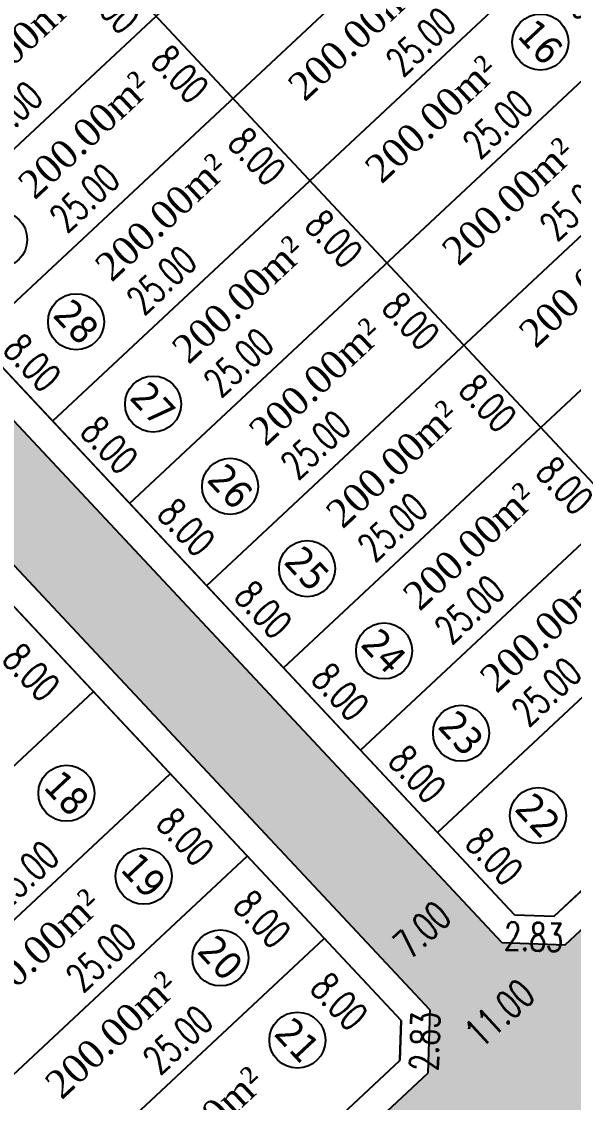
# Model space of a CAD drawing. Header units: metres. Extents: x 437145 to 437701, y 9614495 to 9615043.
# Drawn here: x 437569.4 to 437608.6, y 9614824.6 to 9614901.4 of the extents above; entities that cross this region are included whole.
import ezdxf

# ---------------------------------------------------------------- set-up
doc = ezdxf.new("R2010")
doc.units = ezdxf.units.M
doc.header["$PDMODE"] = 35
doc.header["$PDSIZE"] = 0.1
for name, color, linetype in [('Auxiliar', 7, 'Continuous'), ('COTAS', 10, 'Continuous'), ('Layer3', 1, 'Continuous'), ('M_FIO', 32, 'Continuous'), ('ÁREA', 7, 'Continuous')]:
    doc.layers.add(name, color=color, linetype=linetype)
doc.styles.add('COTAS', font='romans.shx', dxfattribs={"width": 0.7})
doc.styles.add('tahoma', font='tahoma.ttf')
doc.styles.add('ÁREA', font='times.ttf', dxfattribs={"height": 2})
doc.dimstyles.new('C-75', dxfattribs={"dimtxt": 2, "dimasz": 0.2, "dimexe": 0, "dimexo": 0, "dimgap": 1, "dimtad": 0, "dimzin": 4, "dimdsep": 46, "dimtxsty": 'COTAS', "dimblk1": 'BOL-COT', "dimblk2": 'BOL-COT', "dimsah": 1, "dimcen": 0.1, "dimse1": 1, "dimse2": 1, "dimsd1": 1, "dimsd2": 1, "dimclrd": 8, "dimclre": 256, "dimaunit": 1, "dimadec": 3, "dimazin": 0, "dimtfac": 0.5, "dimtix": 1, "dimtmove": 0, "dimatfit": 3, "dimldrblk": 'BOL-COT', "dimfxl": 1, "dimtolj": 1, "dimtzin": 0, "dimarcsym": 0})

# ---------------------------------------------------------------- blocks, each defined once
blk = doc.blocks.new('*D695')
at = {"layer": 'Defpoints', "color": 0, "transparency": 16777216}
for p in [(2793.276, 1045.556), (2790.997, 1037.556), (2793.277, 1037.556)]:
    blk.add_point(p, dxfattribs=at)
at = {"layer": 'Layer3', "transparency": 16777216, "insert": (2790.997, 1041.556), "char_height": 2, "attachment_point": 5, "rotation": 270.00204, "style": 'COTAS'}
blk.add_mtext('\\A1;8.00', dxfattribs=at)
blk = doc.blocks.new('BOL-COT')
at = {"layer": 'COTAS'}
for p, q in [((-2, 0), (2, 0)), ((0, -3), (0, 3))]:
    blk.add_line(p, q, dxfattribs=at)
blk.add_circle((0, 0), 0.4, dxfattribs=at)
blk = doc.blocks.new('*D696')
at = {"layer": 'Defpoints', "color": 0, "transparency": 16777216}
for p in [(2768.277, 1039.399), (2768.277, 1037.555), (2793.277, 1037.556)]:
    blk.add_point(p, dxfattribs=at)
at = {"layer": 'Layer3', "transparency": 16777216, "insert": (2780.777, 1039.399), "char_height": 2, "attachment_point": 5, "rotation": 0.00204, "style": 'COTAS'}
blk.add_mtext('\\A1;25.00', dxfattribs=at)
blk = doc.blocks.new('*D700')
at = {"layer": 'Defpoints', "color": 0, "transparency": 16777216}
for p in [(2768.277, 1031.399), (2768.277, 1029.555), (2793.277, 1029.556)]:
    blk.add_point(p, dxfattribs=at)
at = {"layer": 'Layer3', "transparency": 16777216, "insert": (2780.777, 1031.399), "char_height": 2, "attachment_point": 5, "rotation": 0.00204, "style": 'COTAS'}
blk.add_mtext('\\A1;25.00', dxfattribs=at)
blk = doc.blocks.new('*D704')
at = {"layer": 'Defpoints', "color": 0, "transparency": 16777216}
for p in [(2793.277, 1029.556), (2790.998, 1021.556), (2793.277, 1021.556)]:
    blk.add_point(p, dxfattribs=at)
at = {"layer": 'Layer3', "transparency": 16777216, "insert": (2790.997, 1025.556), "char_height": 2, "attachment_point": 5, "rotation": 270.00204, "style": 'COTAS'}
blk.add_mtext('\\A1;8.00', dxfattribs=at)
blk = doc.blocks.new('*D705')
at = {"layer": 'Defpoints', "color": 0, "transparency": 16777216}
for p in [(2768.277, 1023.399), (2768.277, 1021.555), (2793.277, 1021.556)]:
    blk.add_point(p, dxfattribs=at)
at = {"layer": 'Layer3', "transparency": 16777216, "insert": (2780.777, 1023.399), "char_height": 2, "attachment_point": 5, "rotation": 0.00204, "style": 'COTAS'}
blk.add_mtext('\\A1;25.00', dxfattribs=at)
blk = doc.blocks.new('*D709')
at = {"layer": 'Defpoints', "color": 0, "transparency": 16777216}
for p in [(2793.277, 1021.556), (2790.998, 1013.556), (2793.278, 1013.556)]:
    blk.add_point(p, dxfattribs=at)
at = {"layer": 'Layer3', "transparency": 16777216, "insert": (2790.998, 1017.556), "char_height": 2, "attachment_point": 5, "rotation": 270.00204, "style": 'COTAS'}
blk.add_mtext('\\A1;8.00', dxfattribs=at)
blk = doc.blocks.new('*D710')
at = {"layer": 'Defpoints', "color": 0, "transparency": 16777216}
for p in [(2768.277, 1015.399), (2768.278, 1013.555), (2793.278, 1013.556)]:
    blk.add_point(p, dxfattribs=at)
at = {"layer": 'Layer3', "transparency": 16777216, "insert": (2780.777, 1015.399), "char_height": 2, "attachment_point": 5, "rotation": 0.00204, "style": 'COTAS'}
blk.add_mtext('\\A1;25.00', dxfattribs=at)
blk = doc.blocks.new('*D714')
at = {"layer": 'Defpoints', "color": 0, "transparency": 16777216}
for p in [(2793.278, 1013.556), (2790.998, 1005.556), (2793.278, 1005.556)]:
    blk.add_point(p, dxfattribs=at)
at = {"layer": 'Layer3', "transparency": 16777216, "insert": (2790.998, 1009.556), "char_height": 2, "attachment_point": 5, "rotation": 270.00204, "style": 'COTAS'}
blk.add_mtext('\\A1;8.00', dxfattribs=at)
blk = doc.blocks.new('*D715')
at = {"layer": 'Defpoints', "color": 0, "transparency": 16777216}
for p in [(2768.106, 1006.262), (2768.106, 1002.432), (2791.106, 1002.433)]:
    blk.add_point(p, dxfattribs=at)
at = {"layer": 'Layer3', "transparency": 16777216, "insert": (2779.606, 1006.262), "char_height": 2, "attachment_point": 5, "rotation": 0.00204, "style": 'COTAS'}
blk.add_mtext('\\A1;23.00', dxfattribs=at)
blk = doc.blocks.new('*D769')
at = {"layer": 'Defpoints', "color": 0, "transparency": 16777216}
for p in [(2824.961, 1076.327), (2824.962, 1068.327), (2827.492, 1068.327)]:
    blk.add_point(p, dxfattribs=at)
at = {"layer": 'Layer3', "transparency": 16777216, "insert": (2827.492, 1072.327), "char_height": 2, "attachment_point": 5, "rotation": 270.00204, "style": 'COTAS'}
blk.add_mtext('\\A1;8.00', dxfattribs=at)
blk = doc.blocks.new('*D770')
at = {"layer": 'Defpoints', "color": 0, "transparency": 16777216}
for p in [(2829.275, 1071.592), (2804.276, 1069.547), (2829.276, 1069.557)]:
    blk.add_point(p, dxfattribs=at)
at = {"layer": 'Layer3', "transparency": 16777216, "insert": (2816.775, 1071.587), "char_height": 2, "attachment_point": 5, "rotation": 0.02224, "style": 'COTAS'}
blk.add_mtext('\\A1;25.00', dxfattribs=at)
blk = doc.blocks.new('*D772')
at = {"layer": 'Defpoints', "color": 0, "transparency": 16777216}
for p in [(2829.276, 1063.401), (2829.276, 1061.557), (2854.276, 1061.558)]:
    blk.add_point(p, dxfattribs=at)
at = {"layer": 'Layer3', "transparency": 16777216, "insert": (2841.776, 1063.401), "char_height": 2, "attachment_point": 5, "rotation": 0.00204, "style": 'COTAS'}
blk.add_mtext('\\A1;25.00', dxfattribs=at)
blk = doc.blocks.new('*D774')
at = {"layer": 'Defpoints', "color": 0, "transparency": 16777216}
for p in [(2825.179, 1069.379), (2825.179, 1061.379), (2827.71, 1061.379)]:
    blk.add_point(p, dxfattribs=at)
at = {"layer": 'Layer3', "transparency": 16777216, "insert": (2827.71, 1065.379), "char_height": 2, "attachment_point": 5, "rotation": 270.00204, "style": 'COTAS'}
blk.add_mtext('\\A1;8.00', dxfattribs=at)
blk = doc.blocks.new('*D775')
at = {"layer": 'Defpoints', "color": 0, "transparency": 16777216}
for p in [(2829.275, 1063.592), (2804.276, 1061.547), (2829.276, 1061.557)]:
    blk.add_point(p, dxfattribs=at)
at = {"layer": 'Layer3', "transparency": 16777216, "insert": (2816.775, 1063.587), "char_height": 2, "attachment_point": 5, "rotation": 0.02224, "style": 'COTAS'}
blk.add_mtext('\\A1;25.00', dxfattribs=at)
blk = doc.blocks.new('*D777')
at = {"layer": 'Defpoints', "color": 0, "transparency": 16777216}
for p in [(2829.276, 1055.401), (2829.276, 1053.557), (2854.276, 1053.558)]:
    blk.add_point(p, dxfattribs=at)
at = {"layer": 'Layer3', "transparency": 16777216, "insert": (2841.776, 1055.401), "char_height": 2, "attachment_point": 5, "rotation": 0.00204, "style": 'COTAS'}
blk.add_mtext('\\A1;25.00', dxfattribs=at)
blk = doc.blocks.new('*D778')
at = {"layer": 'Defpoints', "color": 0, "transparency": 16777216}
for p in [(2804.276, 1061.556), (2804.276, 1053.556), (2806.068, 1053.556)]:
    blk.add_point(p, dxfattribs=at)
at = {"layer": 'Layer3', "transparency": 16777216, "insert": (2806.068, 1057.556), "char_height": 2, "attachment_point": 5, "rotation": 270.00204, "style": 'COTAS'}
blk.add_mtext('\\A1;8.00', dxfattribs=at)
blk = doc.blocks.new('*D779')
at = {"layer": 'Defpoints', "color": 0, "transparency": 16777216}
for p in [(2825.179, 1061.379), (2825.179, 1053.379), (2827.71, 1053.379)]:
    blk.add_point(p, dxfattribs=at)
at = {"layer": 'Layer3', "transparency": 16777216, "insert": (2827.71, 1057.379), "char_height": 2, "attachment_point": 5, "rotation": 270.00204, "style": 'COTAS'}
blk.add_mtext('\\A1;8.00', dxfattribs=at)
blk = doc.blocks.new('*D780')
at = {"layer": 'Defpoints', "color": 0, "transparency": 16777216}
for p in [(2829.275, 1055.592), (2804.276, 1053.547), (2829.276, 1053.557)]:
    blk.add_point(p, dxfattribs=at)
at = {"layer": 'Layer3', "transparency": 16777216, "insert": (2816.775, 1055.587), "char_height": 2, "attachment_point": 5, "rotation": 0.02224, "style": 'COTAS'}
blk.add_mtext('\\A1;25.00', dxfattribs=at)
blk = doc.blocks.new('*D781')
at = {"layer": 'Defpoints', "color": 0, "transparency": 16777216}
for p in [(2854.276, 1053.558), (2851.997, 1045.558), (2854.276, 1045.558)]:
    blk.add_point(p, dxfattribs=at)
at = {"layer": 'Layer3', "transparency": 16777216, "insert": (2851.997, 1049.558), "char_height": 2, "attachment_point": 5, "rotation": 270.00204, "style": 'COTAS'}
blk.add_mtext('\\A1;8.00', dxfattribs=at)
blk = doc.blocks.new('*D782')
at = {"layer": 'Defpoints', "color": 0, "transparency": 16777216}
for p in [(2829.276, 1047.401), (2829.276, 1045.557), (2854.276, 1045.558)]:
    blk.add_point(p, dxfattribs=at)
at = {"layer": 'Layer3', "transparency": 16777216, "insert": (2841.776, 1047.401), "char_height": 2, "attachment_point": 5, "rotation": 0.00204, "style": 'COTAS'}
blk.add_mtext('\\A1;25.00', dxfattribs=at)
blk = doc.blocks.new('*D783')
at = {"layer": 'Defpoints', "color": 0, "transparency": 16777216}
for p in [(2804.276, 1053.556), (2804.276, 1045.556), (2806.069, 1045.556)]:
    blk.add_point(p, dxfattribs=at)
at = {"layer": 'Layer3', "transparency": 16777216, "insert": (2806.068, 1049.556), "char_height": 2, "attachment_point": 5, "rotation": 270.00204, "style": 'COTAS'}
blk.add_mtext('\\A1;8.00', dxfattribs=at)
blk = doc.blocks.new('*D784')
at = {"layer": 'Defpoints', "color": 0, "transparency": 16777216}
for p in [(2825.179, 1053.379), (2825.18, 1045.379), (2827.71, 1045.379)]:
    blk.add_point(p, dxfattribs=at)
at = {"layer": 'Layer3', "transparency": 16777216, "insert": (2827.71, 1049.379), "char_height": 2, "attachment_point": 5, "rotation": 270.00204, "style": 'COTAS'}
blk.add_mtext('\\A1;8.00', dxfattribs=at)
blk = doc.blocks.new('*D785')
at = {"layer": 'Defpoints', "color": 0, "transparency": 16777216}
for p in [(2829.276, 1047.592), (2804.276, 1045.547), (2829.276, 1045.557)]:
    blk.add_point(p, dxfattribs=at)
at = {"layer": 'Layer3', "transparency": 16777216, "insert": (2816.776, 1047.587), "char_height": 2, "attachment_point": 5, "rotation": 0.02224, "style": 'COTAS'}
blk.add_mtext('\\A1;25.00', dxfattribs=at)
blk = doc.blocks.new('*D787')
at = {"layer": 'Defpoints', "color": 0, "transparency": 16777216}
for p in [(2829.277, 1039.401), (2829.277, 1037.557), (2854.277, 1037.558)]:
    blk.add_point(p, dxfattribs=at)
at = {"layer": 'Layer3', "transparency": 16777216, "insert": (2841.777, 1039.401), "char_height": 2, "attachment_point": 5, "rotation": 0.00204, "style": 'COTAS'}
blk.add_mtext('\\A1;25.00', dxfattribs=at)
blk = doc.blocks.new('*D788')
at = {"layer": 'Defpoints', "color": 0, "transparency": 16777216}
for p in [(2804.276, 1045.556), (2804.277, 1037.556), (2806.069, 1037.556)]:
    blk.add_point(p, dxfattribs=at)
at = {"layer": 'Layer3', "transparency": 16777216, "insert": (2806.069, 1041.556), "char_height": 2, "attachment_point": 5, "rotation": 270.00204, "style": 'COTAS'}
blk.add_mtext('\\A1;8.00', dxfattribs=at)
blk = doc.blocks.new('*D789')
at = {"layer": 'Defpoints', "color": 0, "transparency": 16777216}
for p in [(2825.18, 1045.379), (2825.18, 1037.379), (2827.711, 1037.379)]:
    blk.add_point(p, dxfattribs=at)
at = {"layer": 'Layer3', "transparency": 16777216, "insert": (2827.71, 1041.379), "char_height": 2, "attachment_point": 5, "rotation": 270.00204, "style": 'COTAS'}
blk.add_mtext('\\A1;8.00', dxfattribs=at)
blk = doc.blocks.new('*D790')
at = {"layer": 'Defpoints', "color": 0, "transparency": 16777216}
for p in [(2829.276, 1039.592), (2804.277, 1037.547), (2829.277, 1037.557)]:
    blk.add_point(p, dxfattribs=at)
at = {"layer": 'Layer3', "transparency": 16777216, "insert": (2816.776, 1039.587), "char_height": 2, "attachment_point": 5, "rotation": 0.02224, "style": 'COTAS'}
blk.add_mtext('\\A1;25.00', dxfattribs=at)
blk = doc.blocks.new('*D791')
at = {"layer": 'Defpoints', "color": 0, "transparency": 16777216}
for p in [(2829.277, 1031.401), (2829.277, 1029.557), (2854.277, 1029.558)]:
    blk.add_point(p, dxfattribs=at)
at = {"layer": 'Layer3', "transparency": 16777216, "insert": (2841.777, 1031.401), "char_height": 2, "attachment_point": 5, "rotation": 0.00204, "style": 'COTAS'}
blk.add_mtext('\\A1;25.00', dxfattribs=at)
blk = doc.blocks.new('*D792')
at = {"layer": 'Defpoints', "color": 0, "transparency": 16777216}
for p in [(2804.277, 1037.556), (2804.277, 1029.556), (2806.069, 1029.556)]:
    blk.add_point(p, dxfattribs=at)
at = {"layer": 'Layer3', "transparency": 16777216, "insert": (2806.069, 1033.556), "char_height": 2, "attachment_point": 5, "rotation": 270.00204, "style": 'COTAS'}
blk.add_mtext('\\A1;8.00', dxfattribs=at)
blk = doc.blocks.new('*D793')
at = {"layer": 'Defpoints', "color": 0, "transparency": 16777216}
for p in [(2825.18, 1037.379), (2825.18, 1029.379), (2827.711, 1029.379)]:
    blk.add_point(p, dxfattribs=at)
at = {"layer": 'Layer3', "transparency": 16777216, "insert": (2827.711, 1033.379), "char_height": 2, "attachment_point": 5, "rotation": 270.00204, "style": 'COTAS'}
blk.add_mtext('\\A1;8.00', dxfattribs=at)
blk = doc.blocks.new('*D794')
at = {"layer": 'Defpoints', "color": 0, "transparency": 16777216}
for p in [(2829.276, 1031.592), (2804.277, 1029.547), (2829.277, 1029.557)]:
    blk.add_point(p, dxfattribs=at)
at = {"layer": 'Layer3', "transparency": 16777216, "insert": (2816.776, 1031.587), "char_height": 2, "attachment_point": 5, "rotation": 0.02224, "style": 'COTAS'}
blk.add_mtext('\\A1;25.00', dxfattribs=at)
blk = doc.blocks.new('*D797')
at = {"layer": 'Defpoints', "color": 0, "transparency": 16777216}
for p in [(2804.277, 1029.556), (2804.277, 1021.556), (2806.069, 1021.556)]:
    blk.add_point(p, dxfattribs=at)
at = {"layer": 'Layer3', "transparency": 16777216, "insert": (2806.069, 1025.556), "char_height": 2, "attachment_point": 5, "rotation": 270.00204, "style": 'COTAS'}
blk.add_mtext('\\A1;8.00', dxfattribs=at)
blk = doc.blocks.new('*D798')
at = {"layer": 'Defpoints', "color": 0, "transparency": 16777216}
for p in [(2825.18, 1029.379), (2825.18, 1021.379), (2827.711, 1021.379)]:
    blk.add_point(p, dxfattribs=at)
at = {"layer": 'Layer3', "transparency": 16777216, "insert": (2827.711, 1025.379), "char_height": 2, "attachment_point": 5, "rotation": 270.00204, "style": 'COTAS'}
blk.add_mtext('\\A1;8.00', dxfattribs=at)
blk = doc.blocks.new('*D799')
at = {"layer": 'Defpoints', "color": 0, "transparency": 16777216}
for p in [(2829.276, 1023.592), (2804.277, 1021.547), (2829.277, 1021.557)]:
    blk.add_point(p, dxfattribs=at)
at = {"layer": 'Layer3', "transparency": 16777216, "insert": (2816.776, 1023.587), "char_height": 2, "attachment_point": 5, "rotation": 0.02224, "style": 'COTAS'}
blk.add_mtext('\\A1;25.00', dxfattribs=at)
blk = doc.blocks.new('*D802')
at = {"layer": 'Defpoints', "color": 0, "transparency": 16777216}
for p in [(2804.277, 1021.556), (2804.278, 1013.556), (2806.07, 1013.556)]:
    blk.add_point(p, dxfattribs=at)
at = {"layer": 'Layer3', "transparency": 16777216, "insert": (2806.07, 1017.556), "char_height": 2, "attachment_point": 5, "rotation": 270.00204, "style": 'COTAS'}
blk.add_mtext('\\A1;8.00', dxfattribs=at)
blk = doc.blocks.new('*D804')
at = {"layer": 'Defpoints', "color": 0, "transparency": 16777216}
for p in [(2829.277, 1015.592), (2804.278, 1013.547), (2829.278, 1013.557)]:
    blk.add_point(p, dxfattribs=at)
at = {"layer": 'Layer3', "transparency": 16777216, "insert": (2816.777, 1015.587), "char_height": 2, "attachment_point": 5, "rotation": 0.02224, "style": 'COTAS'}
blk.add_mtext('\\A1;25.00', dxfattribs=at)
blk = doc.blocks.new('*D807')
at = {"layer": 'Defpoints', "color": 0, "transparency": 16777216}
for p in [(2804.278, 1013.556), (2804.278, 1005.556), (2806.07, 1005.556)]:
    blk.add_point(p, dxfattribs=at)
at = {"layer": 'Layer3', "transparency": 16777216, "insert": (2806.07, 1009.556), "char_height": 2, "attachment_point": 5, "rotation": 270.00204, "style": 'COTAS'}
blk.add_mtext('\\A1;8.00', dxfattribs=at)
blk = doc.blocks.new('*D808')
at = {"layer": 'Defpoints', "color": 0, "transparency": 16777216}
for p in [(2829.278, 1006.307), (2806.278, 1003.556), (2829.278, 1003.557)]:
    blk.add_point(p, dxfattribs=at)
at = {"layer": 'Layer3', "transparency": 16777216, "insert": (2817.778, 1006.307), "char_height": 2, "attachment_point": 5, "rotation": 0.00204, "style": 'COTAS'}
blk.add_mtext('\\A1;23.00', dxfattribs=at)
blk = doc.blocks.new('*D833')
at = {"layer": 'Defpoints', "color": 0, "transparency": 16777216}
for p in [(2793.567, 1005.282), (2791.567, 1003.282), (2792.501, 1002.348)]:
    blk.add_point(p, dxfattribs=at)
at = {"layer": 'Layer3', "transparency": 16777216, "insert": (2793.501, 1003.348), "char_height": 2, "attachment_point": 5, "rotation": 45.00205, "style": 'COTAS'}
blk.add_mtext('\\A1;2.83', dxfattribs=at)
blk = doc.blocks.new('*D834')
at = {"layer": 'Defpoints', "color": 0, "transparency": 16777216}
for p in [(2804.278, 1005.556), (2806.278, 1003.556), (2805.212, 1002.49)]:
    blk.add_point(p, dxfattribs=at)
at = {"layer": 'Layer3', "transparency": 16777216, "insert": (2804.212, 1003.49), "char_height": 2, "attachment_point": 5, "rotation": 315.00204, "style": 'COTAS'}
blk.add_mtext('\\A1;2.83', dxfattribs=at)
blk = doc.blocks.new('*D874')
at = {"layer": 'Defpoints', "color": 0, "transparency": 16777216}
for p in [(2793.278, 1005.664), (2804.278, 1005.556), (2804.234, 1001.132)]:
    blk.add_point(p, dxfattribs=at)
at = {"layer": 'Layer3', "transparency": 16777216, "insert": (2798.734, 1001.186), "char_height": 2, "attachment_point": 5, "rotation": 359.43568, "style": 'COTAS'}
blk.add_mtext('\\A1;11.00', dxfattribs=at)
blk = doc.blocks.new('*D875')
at = {"layer": 'Defpoints', "color": 0, "transparency": 16777216}
for p in [(2795.278, 1009.266), (2802.278, 1009.266), (2802.278, 1009.266)]:
    blk.add_point(p, dxfattribs=at)
at = {"layer": 'Layer3', "transparency": 16777216, "insert": (2798.778, 1009.266), "char_height": 2, "attachment_point": 5, "rotation": 0.00204, "style": 'COTAS'}
blk.add_mtext('\\A1;7.00', dxfattribs=at)
blk = doc.blocks.new('atutu')
h = blk.add_hatch(color=252)
h.dxf.hatch_style = 1
h.paths.add_polyline_path([(2863.271, 1159.558), (2832.441, 1159.557), (2829.27, 1162.729), (2829.271, 1186.557), (2822.271, 1186.557), (2822.27, 1162.728), (2819.098, 1159.557), (2712.444, 1159.553), (2709.272, 1162.724), (2709.271, 1186.548), (2702.271, 1186.553), (2702.272, 1162.724), (2699.101, 1159.552), (2531.944, 1159.546), (2528.772, 1162.718), (2528.771, 1186.546), (2521.771, 1186.546), (2521.772, 1162.718), (2518.601, 1159.546), (2436.444, 1159.543), (2433.273, 1162.713), (2433.273, 1186.282), (2426.273, 1186.282), (2426.282, 928.758), (2433.282, 928.743), (2433.28, 991.384), (2436.439, 994.543), (2521.437, 994.546), (2521.437, 994.546), (2524.218, 994.546), (2531.218, 994.546), (2534.78, 994.547), (2534.769, 994.547), (2792.107, 994.556), (2795.278, 991.384), (2795.281, 928.756), (2802.281, 928.756), (2802.278, 991.395), (2805.439, 994.556), (2853.118, 994.558), (2856.278, 991.397), (2856.281, 928.758), (2863.271, 928.758)])
h.paths.add_polyline_path([(2612.273, 1149.378), (2612.278, 1004.721), (2609.106, 1001.549), (2561.45, 1001.548), (2558.278, 1004.719), (2558.273, 1149.376), (2561.444, 1152.548), (2609.101, 1152.549)], flags=16)
h.paths.add_polyline_path([(2619.273, 1149.378), (2622.444, 1152.55), (2670.101, 1152.551), (2673.273, 1149.38), (2673.278, 1004.723), (2670.106, 1001.551), (2622.45, 1001.55), (2619.278, 1004.721)], flags=16)
h.paths.add_polyline_path([(2551.273, 1149.376), (2551.278, 1004.719), (2548.106, 1001.547), (2500.45, 1001.545), (2497.278, 1004.717), (2497.273, 1149.374), (2500.444, 1152.545), (2548.101, 1152.547)], flags=16)
h.paths.add_polyline_path([(2680.273, 1149.38), (2683.444, 1152.552), (2731.101, 1152.554), (2734.273, 1149.382), (2734.278, 1004.725), (2731.106, 1001.554), (2683.45, 1001.552), (2680.278, 1004.723)], flags=16)
h.paths.add_polyline_path([(2490.273, 1149.373), (2490.278, 1004.717), (2487.106, 1001.545), (2436.452, 1001.543), (2433.279, 1004.716), (2433.274, 1149.373), (2436.444, 1152.543), (2487.101, 1152.545)], flags=16)
h.paths.add_polyline_path([(2741.273, 1149.382), (2744.444, 1152.554), (2792.101, 1152.556), (2795.273, 1149.384), (2795.278, 1004.727), (2792.106, 1001.556), (2744.45, 1001.554), (2741.278, 1004.725)], flags=16)
h.paths.add_polyline_path([(2802.273, 1149.384), (2805.444, 1152.556), (2853.101, 1152.558), (2856.273, 1149.386), (2856.278, 1004.73), (2853.106, 1001.558), (2805.45, 1001.556), (2802.278, 1004.728)], flags=16)
at = {"layer": 'Layer3', "color": 0}
for p, q in [((2793.278, 1005.556), (2791.278, 1003.556)), ((2804.278, 1005.556), (2806.278, 1003.556))]:
    blk.add_line(p, q, dxfattribs=at)
for points in [[(2829.273, 1150.557), (2829.278, 1003.557)], [(2793.278, 1005.556), (2793.273, 1148.556)], [(2804.278, 1005.556), (2804.273, 1148.556)], [(2804.276, 1069.556), (2854.276, 1069.558)], [(2804.276, 1061.556), (2854.276, 1061.558)], [(2804.276, 1053.556), (2854.276, 1053.558)], [(2804.276, 1045.556), (2854.276, 1045.558)], [(2743.277, 1037.554), (2793.277, 1037.556)], [(2804.277, 1037.556), (2854.277, 1037.558)], [(2743.277, 1029.554), (2793.277, 1029.556)], [(2804.277, 1029.556), (2854.277, 1029.558)], [(2743.277, 1021.554), (2793.277, 1021.556)], [(2804.277, 1021.556), (2854.277, 1021.558)], [(2743.278, 1013.554), (2793.278, 1013.556)], [(2804.278, 1013.556), (2854.278, 1013.558)], [(2745.278, 1003.554), (2791.278, 1003.556)], [(2806.278, 1003.556), (2852.278, 1003.558)]]:
    blk.add_lwpolyline(points, dxfattribs=at)
for centre in [(2810.315, 1065.568), (2810.315, 1057.568), (2810.316, 1049.568), (2847.946, 1049.578), (2810.316, 1041.568), (2786.947, 1033.576), (2810.316, 1033.568), (2786.928, 1025.53), (2810.316, 1025.568), (2786.947, 1017.576), (2810.317, 1017.568), (2786.948, 1009.576), (2810.317, 1009.568)]:
    blk.add_circle(centre, 1.991, dxfattribs=at)
at = {"layer": 'M_FIO'}
for p, q in [((2795.278, 1004.727), (2792.106, 1001.556)), ((2795.278, 1004.727), (2792.106, 1001.556)), ((2802.278, 1004.728), (2805.45, 1001.556)), ((2802.278, 1004.728), (2805.45, 1001.556))]:
    blk.add_line(p, q, dxfattribs=at)
for points in [[(2795.278, 1004.727), (2795.273, 1149.384)], [(2795.278, 1004.727), (2795.273, 1149.384)], [(2802.278, 1004.728), (2802.273, 1149.384)], [(2802.278, 1004.728), (2802.273, 1149.384)], [(2744.45, 1001.554), (2792.106, 1001.556)], [(2744.45, 1001.554), (2792.106, 1001.556)], [(2805.45, 1001.556), (2853.106, 1001.558)], [(2805.45, 1001.556), (2853.106, 1001.558)]]:
    blk.add_lwpolyline(points, dxfattribs=at)
at = {"layer": 'Layer3', "color": 5, "char_height": 2, "attachment_point": 5, "rotation": 270.04973, "style": 'tahoma'}
for s, insert in [('\\A1;28', (2810.315, 1057.568)), ('\\A1;27', (2810.316, 1049.568)), ('\\A1;16', (2847.946, 1049.578)), ('\\A1;26', (2810.316, 1041.568)), ('\\A1;18', (2786.947, 1033.576)), ('\\A1;25', (2810.316, 1033.568)), ('\\A1;19', (2786.947, 1025.576)), ('\\A1;24', (2810.316, 1025.568)), ('\\A1;20', (2786.947, 1017.576)), ('\\A1;23', (2810.317, 1017.568)), ('\\A1;21', (2786.948, 1009.576)), ('\\A1;22', (2810.317, 1009.568))]:
    blk.add_mtext(s, dxfattribs=dict(at, insert=insert))
at = {"layer": 'ÁREA', "linetype": 'Continuous', "lineweight": -2, "extrusion": (0.026231, -0.000470843, 0.999656), "style": 'ÁREA'}
for s, p in [('200.00m²', (1124.19, -2793.479, 68.759)), ('200.00m²', (1116.192, -2793.622, 68.763)), ('200.00m²', (1108.193, -2793.766, 68.767)), ('200.00m²', (1108.539, -2812.509, 69.259)), ('200.00m²', (1100.194, -2793.91, 68.77)), ('200.00m²', (1100.54, -2812.653, 69.262)), ('200.00m²', (1092.196, -2794.054, 68.774)), ('200.00m²', (1092.542, -2812.797, 69.266)), ('200.00m²', (1084.197, -2794.198, 68.778)), ('200.00m²', (1084.543, -2812.941, 69.27)), ('200.00m²', (1075.447, -2752.115, 67.674)), ('200.00m²', (1076.198, -2794.341, 68.782)), ('200.00m²', (1067.449, -2752.259, 67.677)), ('200.00m²', (1068.199, -2794.485, 68.785)), ('248.00m²', (1058.324, -2752.252, 67.677))]:
    blk.add_text(s, height=2, rotation=271, dxfattribs=at).set_placement(p)
at = {"layer": 'Layer3', "color": 0}
for base, p1, p2, picture, middle in [((2827.492, 1068.327), (2824.961, 1076.327), (2824.962, 1068.327), '*D769', (2827.492, 1072.327)), ((2827.71, 1061.379), (2825.179, 1069.379), (2825.179, 1061.379), '*D774', (2827.71, 1065.379)), ((2827.71, 1053.379), (2825.179, 1061.379), (2825.179, 1053.379), '*D779', (2827.71, 1057.379)), ((2827.71, 1045.379), (2825.179, 1053.379), (2825.18, 1045.379), '*D784', (2827.71, 1049.379)), ((2827.711, 1037.379), (2825.18, 1045.379), (2825.18, 1037.379), '*D789', (2827.71, 1041.379)), ((2827.711, 1029.379), (2825.18, 1037.379), (2825.18, 1029.379), '*D793', (2827.711, 1033.379)), ((2827.711, 1021.379), (2825.18, 1029.379), (2825.18, 1021.379), '*D798', (2827.711, 1025.379))]:
    dim = blk.add_linear_dim(base=base, p1=p1, p2=p2, angle=270.00204, dimstyle='C-75', dxfattribs=at)
    dim.commit()
    dim.dimension.update_dxf_attribs({"geometry": picture, "text_midpoint": middle, "dimtype": 129})
for p1, p2, distance, picture, middle in [((2804.276, 1069.547), (2829.276, 1069.557), 2.035, '*D770', (2816.775, 1071.587)), ((2804.276, 1061.547), (2829.276, 1061.557), 2.035, '*D775', (2816.775, 1063.587)), ((2854.276, 1061.558), (2829.276, 1061.557), -1.844, '*D772', (2841.776, 1063.401)), ((2804.276, 1061.556), (2804.276, 1053.556), 1.792, '*D778', (2806.068, 1057.556)), ((2804.276, 1053.547), (2829.276, 1053.557), 2.035, '*D780', (2816.775, 1055.587)), ((2854.276, 1053.558), (2829.276, 1053.557), -1.844, '*D777', (2841.776, 1055.401)), ((2804.276, 1053.556), (2804.276, 1045.556), 1.792, '*D783', (2806.068, 1049.556)), ((2854.276, 1053.558), (2854.276, 1045.558), -2.28, '*D781', (2851.997, 1049.558)), ((2804.276, 1045.547), (2829.276, 1045.557), 2.035, '*D785', (2816.776, 1047.587)), ((2854.276, 1045.558), (2829.276, 1045.557), -1.844, '*D782', (2841.776, 1047.401)), ((2793.276, 1045.556), (2793.277, 1037.556), -2.28, '*D695', (2790.997, 1041.556)), ((2804.276, 1045.556), (2804.277, 1037.556), 1.792, '*D788', (2806.069, 1041.556)), ((2804.277, 1037.547), (2829.277, 1037.557), 2.035, '*D790', (2816.776, 1039.587)), ((2793.277, 1037.556), (2768.277, 1037.555), -1.844, '*D696', (2780.777, 1039.399)), ((2854.277, 1037.558), (2829.277, 1037.557), -1.844, '*D787', (2841.777, 1039.401)), ((2804.277, 1037.556), (2804.277, 1029.556), 1.792, '*D792', (2806.069, 1033.556)), ((2793.277, 1029.556), (2768.277, 1029.555), -1.844, '*D700', (2780.777, 1031.399)), ((2804.277, 1029.547), (2829.277, 1029.557), 2.035, '*D794', (2816.776, 1031.587)), ((2854.277, 1029.558), (2829.277, 1029.557), -1.844, '*D791', (2841.777, 1031.401)), ((2793.277, 1029.556), (2793.277, 1021.556), -2.28, '*D704', (2790.997, 1025.556)), ((2804.277, 1029.556), (2804.277, 1021.556), 1.792, '*D797', (2806.069, 1025.556)), ((2793.277, 1021.556), (2768.277, 1021.555), -1.844, '*D705', (2780.777, 1023.399)), ((2804.277, 1021.547), (2829.277, 1021.557), 2.035, '*D799', (2816.776, 1023.587)), ((2793.277, 1021.556), (2793.278, 1013.556), -2.28, '*D709', (2790.998, 1017.556)), ((2804.277, 1021.556), (2804.278, 1013.556), 1.792, '*D802', (2806.07, 1017.556)), ((2793.278, 1013.556), (2768.278, 1013.555), -1.844, '*D710', (2780.777, 1015.399)), ((2804.278, 1013.547), (2829.278, 1013.557), 2.035, '*D804', (2816.777, 1015.587)), ((2793.278, 1013.556), (2793.278, 1005.556), -2.28, '*D714', (2790.998, 1009.556)), ((2804.278, 1013.556), (2804.278, 1005.556), 1.792, '*D807', (2806.07, 1009.556)), ((2791.106, 1002.433), (2768.106, 1002.432), -3.83, '*D715', (2779.606, 1006.262)), ((2806.278, 1003.556), (2829.278, 1003.557), 2.75, '*D808', (2817.778, 1006.307)), ((2804.278, 1005.556), (2806.278, 1003.556), -1.507, '*D834', (2804.212, 1003.49)), ((2793.567, 1005.282), (2791.567, 1003.282), 1.321, '*D833', (2793.501, 1003.348))]:
    dim = blk.add_aligned_dim(p1=p1, p2=p2, distance=distance, dimstyle='C-75', dxfattribs=at)
    dim.commit()
    dim.dimension.update_dxf_attribs({"geometry": picture, "text_midpoint": middle})
for p1, p2, distance, picture, middle in [((2795.278, 1009.266), (2802.278, 1009.266), 0, '*D875', (2798.778, 1009.266)), ((2793.278, 1005.664), (2804.278, 1005.556), -4.424, '*D874', (2798.734, 1001.186))]:
    dim = blk.add_aligned_dim(p1=p1, p2=p2, distance=distance, dimstyle='C-75', override={"dimfxl": 1.25}, dxfattribs=at)
    dim.commit()
    dim.dimension.update_dxf_attribs({"geometry": picture, "text_midpoint": middle})

msp = doc.modelspace()

# ---------------------------------------------------------------- linework, layer by layer
at = {"layer": 'Auxiliar', "color": 2, "linetype": 'Continuous', "lineweight": -3}
for p, q in [((437604.401, 9614837.949), (437506.739, 9614942.408)), ((437596.364, 9614830.437), (437498.704, 9614934.895)), ((437607.226, 9614837.854), (437640.828, 9614869.269)), ((437604.401, 9614837.949), (437607.226, 9614837.854)), ((437596.271, 9614827.685), (437596.364, 9614830.437)), ((437562.667, 9614796.195), (437596.269, 9614827.61)), ((437596.269, 9614827.61), (437596.271, 9614827.685))]:
    msp.add_line(p, q, dxfattribs=at)

# ---------------------------------------------------------------- block references
at = {"rotation": 43.07140519794264}
msp.add_blockref('atutu', (436242.57, 9612188.321), dxfattribs=at)

doc.saveas('drawing.dxf')
